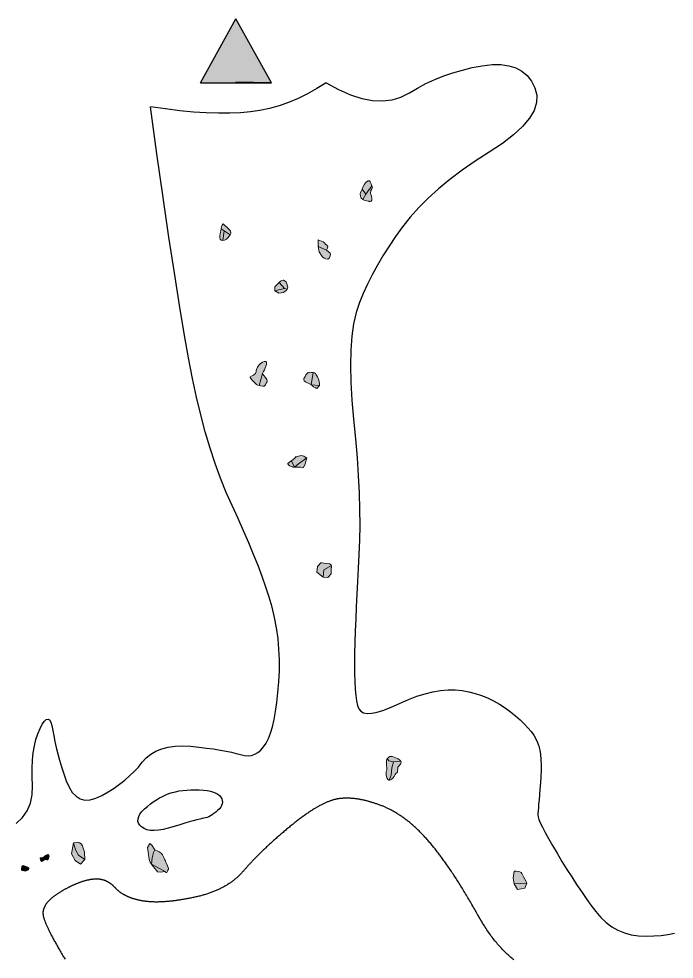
# Model space of a CAD drawing. Header units: metres. Extents: x -231 to 724, y -201 to 398.
# Drawn here: x -135.3 to -70.5, y 246.8 to 339.7 of the extents above; entities that cross this region are included whole.
import ezdxf

# ---------------------------------------------------------------- set-up
doc = ezdxf.new("R2010")
doc.units = ezdxf.units.M
doc.header["$MEASUREMENT"] = 0
for name, color, linetype in [('Topo Dessin - Entrées', 224, 'Continuous'), ('Topo Dessin - Galeries', 10, 'Continuous'), ('Topo Dessin - Puits', 36, 'Continuous'), ('Topo Dessin - Spéléothèmes', 26, 'Continuous')]:
    doc.layers.add(name, color=color, linetype=linetype)

# ---------------------------------------------------------------- blocks, each defined once
blk = doc.blocks.new('block 521')
at = {"layer": 'Topo Dessin - Spéléothèmes'}
h = blk.add_hatch(color=255, dxfattribs=at)
h.dxf.hatch_style = 2
edge = h.paths.add_edge_path()
edge.add_spline(control_points=[(0, 0.32), (-0.75, 0.54), (-0.75, 0.86), (-1.07, 0.64), (-1.39, 0.43), (-1.39, 0.43), (-1.6, 0.11), (-1.82, -0.21), (-1.82, -0.11), (-1.82, -0.53), (-1.82, -0.96), (-1.71, -0.75), (-1.28, -0.86), (-0.86, -0.96), (-0.64, -0.64), (-0.32, -0.64), (0, -0.64), (0, -0.43), (0.32, -0.53), (0.64, -0.64), (1.07, -0.64), (1.07, -0.64), (1.07, -0.64), (1.28, 0), (1.28, 0), (1.28, 0), (1.18, 0.54), (1.18, 0.54), (1.18, 0.54), (1.07, 0.64), (0.75, 0.54), (0.43, 0.43), (0, 0.32), (0, 0.32)], knot_values=[0, 0, 0, 0, 1, 1, 1, 2, 2, 2, 3, 3, 3, 4, 4, 4, 5, 5, 5, 6, 6, 6, 7, 7, 7, 8, 8, 8, 9, 9, 9, 10, 10, 10, 11, 11, 11, 11], degree=3, periodic=0)
at = {"layer": 'Topo Dessin - Spéléothèmes', "lineweight": 5}
for points in [[(-1.07, 0.64), (-0.86, -0.21), (0, 0), (0.75, 0), (1.28, 0)], [(-0.86, -0.21), (-1.28, -0.86)]]:
    blk.add_lwpolyline(points, dxfattribs=at)
at = {"layer": 'Topo Dessin - Spéléothèmes', "lineweight": 9}
blk.add_open_spline([(0, 0.32), (-0.75, 0.54), (-0.75, 0.86), (-1.07, 0.64), (-1.39, 0.43), (-1.39, 0.43), (-1.6, 0.11), (-1.82, -0.21), (-1.82, -0.11), (-1.82, -0.53), (-1.82, -0.96), (-1.71, -0.75), (-1.28, -0.86), (-0.86, -0.96), (-0.64, -0.64), (-0.32, -0.64), (0, -0.64), (0, -0.43), (0.32, -0.53), (0.64, -0.64), (1.07, -0.64), (1.07, -0.64), (1.07, -0.64), (1.28, 0), (1.28, 0), (1.28, 0), (1.18, 0.54), (1.18, 0.54), (1.18, 0.54), (1.07, 0.64), (0.75, 0.54), (0.43, 0.43), (0, 0.32), (0, 0.32)], degree=3, knots=[0, 0, 0, 0, 1, 1, 1, 2, 2, 2, 3, 3, 3, 4, 4, 4, 5, 5, 5, 6, 6, 6, 7, 7, 7, 8, 8, 8, 9, 9, 9, 10, 10, 10, 11, 11, 11, 11], dxfattribs=at)
blk = doc.blocks.new('Pierre 011')
at = {"layer": 'Topo Dessin - Spéléothèmes'}
h = blk.add_hatch(color=255, dxfattribs=at)
h.dxf.hatch_style = 2
edge = h.paths.add_edge_path()
edge.add_spline(control_points=[(-0.63, 0.8), (-0.63, 0.8), (-0.74, 0.69), (-0.63, 0.16), (-0.53, -0.38), (-0.42, -0.8), (-0.42, -0.8), (-0.42, -0.8), (0.01, -0.91), (0.01, -0.91), (0.01, -0.91), (0.65, -0.59), (0.65, -0.59), (0.65, -0.59), (0.76, -0.27), (0.76, -0.27), (0.76, -0.27), (0.44, 0.48), (0.44, 0.48), (0.44, 0.48), (-0.21, 0.91), (-0.21, 0.91), (-0.21, 0.91), (-0.63, 0.8), (-0.63, 0.8)], knot_values=[0, 0, 0, 0, 1, 1, 1, 2, 2, 2, 3, 3, 3, 4, 4, 4, 5, 5, 5, 6, 6, 6, 7, 7, 7, 8, 8, 8, 8], degree=3, periodic=0)
at = {"layer": 'Topo Dessin - Spéléothèmes', "lineweight": 9}
blk.add_open_spline([(-0.63, 0.8), (-0.63, 0.8), (-0.74, 0.69), (-0.63, 0.16), (-0.53, -0.38), (-0.42, -0.8), (-0.42, -0.8), (-0.42, -0.8), (0.01, -0.91), (0.01, -0.91), (0.01, -0.91), (0.65, -0.59), (0.65, -0.59), (0.65, -0.59), (0.76, -0.27), (0.76, -0.27), (0.76, -0.27), (0.44, 0.48), (0.44, 0.48), (0.44, 0.48), (-0.21, 0.91), (-0.21, 0.91), (-0.21, 0.91), (-0.63, 0.8), (-0.63, 0.8)], degree=3, knots=[0, 0, 0, 0, 1, 1, 1, 2, 2, 2, 3, 3, 3, 4, 4, 4, 5, 5, 5, 6, 6, 6, 7, 7, 7, 8, 8, 8, 8], dxfattribs=at)
blk = doc.blocks.new('*U151')
at = {"layer": 'Topo Dessin - Spéléothèmes'}
h = blk.add_hatch(color=255, dxfattribs=at)
h.dxf.hatch_style = 2
edge = h.paths.add_edge_path()
edge.add_spline(control_points=[(0.31, 1.06), (-0.01, 0.95), (-0.33, 0.74), (-0.65, 0.31), (-0.97, -0.12), (-1.08, -0.12), (-0.97, -0.44), (-0.86, -0.76), (-0.86, -1.08), (-0.54, -1.19), (-0.22, -1.3), (0.2, -1.3), (0.2, -1.3), (0.2, -1.3), (0.63, -1.4), (0.63, -0.87), (0.63, -0.33), (0.63, -0.23), (0.74, 0.1), (0.85, 0.42), (0.85, 0.84), (0.85, 0.84), (0.85, 0.84), (0.31, 1.06), (0.31, 1.06)], knot_values=[0, 0, 0, 0, 1, 1, 1, 2, 2, 2, 3, 3, 3, 4, 4, 4, 5, 5, 5, 6, 6, 6, 7, 7, 7, 8, 8, 8, 8], degree=3, periodic=0)
at = {"layer": 'Topo Dessin - Spéléothèmes', "lineweight": 5}
blk.add_lwpolyline([(-0.97, -0.44), (0.69, -0.05), (0.31, 1.06)], dxfattribs=at)
at = {"layer": 'Topo Dessin - Spéléothèmes', "lineweight": 9}
blk.add_open_spline([(0.31, 1.06), (-0.01, 0.95), (-0.33, 0.74), (-0.65, 0.31), (-0.97, -0.12), (-1.08, -0.12), (-0.97, -0.44), (-0.86, -0.76), (-0.86, -1.08), (-0.54, -1.19), (-0.22, -1.3), (0.2, -1.3), (0.2, -1.3), (0.2, -1.3), (0.63, -1.4), (0.63, -0.87), (0.63, -0.33), (0.63, -0.23), (0.74, 0.1), (0.85, 0.42), (0.85, 0.84), (0.85, 0.84), (0.85, 0.84), (0.31, 1.06), (0.31, 1.06)], degree=3, knots=[0, 0, 0, 0, 1, 1, 1, 2, 2, 2, 3, 3, 3, 4, 4, 4, 5, 5, 5, 6, 6, 6, 7, 7, 7, 8, 8, 8, 8], dxfattribs=at)
blk = doc.blocks.new('*U152')
at = {"layer": 'Topo Dessin - Spéléothèmes'}
h = blk.add_hatch(color=255, dxfattribs=at)
h.dxf.hatch_style = 2
edge = h.paths.add_edge_path()
edge.add_spline(control_points=[(-0.64, 0.86), (-0.64, 0.86), (-1.18, 0.86), (-1.07, 0.43), (-0.96, 0), (-0.75, -0.75), (-0.75, -0.75), (-0.75, -0.75), (-0.11, -0.96), (-0.11, -0.96), (-0.11, -0.96), (0.64, -0.75), (0.64, -0.75), (0.64, -0.75), (0.96, 0.32), (0.96, 0.32), (0.96, 0.32), (0.75, 0.96), (0.75, 0.96), (0.75, 0.96), (0.11, 1.18), (0.11, 1.18), (0.11, 1.18), (-0.64, 0.86), (-0.64, 0.86)], knot_values=[0, 0, 0, 0, 1, 1, 1, 2, 2, 2, 3, 3, 3, 4, 4, 4, 5, 5, 5, 6, 6, 6, 7, 7, 7, 8, 8, 8, 8], degree=3, periodic=0)
at = {"layer": 'Topo Dessin - Spéléothèmes', "lineweight": 5}
blk.add_lwpolyline([(-0.96, 0.75), (0, 0), (0.96, 0.32)], dxfattribs=at)
at = {"layer": 'Topo Dessin - Spéléothèmes', "lineweight": 9}
blk.add_open_spline([(-0.64, 0.86), (-0.64, 0.86), (-1.18, 0.86), (-1.07, 0.43), (-0.96, 0), (-0.75, -0.75), (-0.75, -0.75), (-0.75, -0.75), (-0.11, -0.96), (-0.11, -0.96), (-0.11, -0.96), (0.64, -0.75), (0.64, -0.75), (0.64, -0.75), (0.96, 0.32), (0.96, 0.32), (0.96, 0.32), (0.75, 0.96), (0.75, 0.96), (0.75, 0.96), (0.11, 1.18), (0.11, 1.18), (0.11, 1.18), (-0.64, 0.86), (-0.64, 0.86)], degree=3, knots=[0, 0, 0, 0, 1, 1, 1, 2, 2, 2, 3, 3, 3, 4, 4, 4, 5, 5, 5, 6, 6, 6, 7, 7, 7, 8, 8, 8, 8], dxfattribs=at)
blk = doc.blocks.new('*U153')
at = {"layer": 'Topo Dessin - Spéléothèmes'}
h = blk.add_hatch(color=255, dxfattribs=at)
h.dxf.hatch_style = 2
edge = h.paths.add_edge_path()
edge.add_spline(control_points=[(-0.43, 0.75), (-0.86, 0.86), (-1.39, 1.28), (-1.5, 0.32), (-1.6, -0.64), (-1.39, -0.96), (-0.96, -1.07), (-0.53, -1.18), (-0.64, -0.96), (-0.21, -0.86), (0.21, -0.75), (0.21, -0.53), (0.54, -0.53), (0.86, -0.53), (1.07, -0.43), (1.39, -0.21), (1.71, 0), (1.71, 0.32), (1.71, 0.32), (1.71, 0.32), (1.39, 0.75), (0.96, 0.75), (0.54, 0.75), (0.21, 0.96), (0.21, 0.96), (0.21, 0.96), (-0.43, 0.75), (-0.43, 0.75)], knot_values=[0, 0, 0, 0, 1, 1, 1, 2, 2, 2, 3, 3, 3, 4, 4, 4, 5, 5, 5, 6, 6, 6, 7, 7, 7, 8, 8, 8, 9, 9, 9, 9], degree=3, periodic=0)
at = {"layer": 'Topo Dessin - Spéléothèmes', "lineweight": 5}
for points in [[(-1.34, 0.82), (-0.86, -0.11), (0, 0), (0.96, 0.32), (1.71, 0.32)], [(-0.86, -0.11), (-0.75, -0.75), (-0.96, -1.07)]]:
    blk.add_lwpolyline(points, dxfattribs=at)
at = {"layer": 'Topo Dessin - Spéléothèmes', "lineweight": 9}
blk.add_open_spline([(-0.43, 0.75), (-0.86, 0.86), (-1.39, 1.28), (-1.5, 0.32), (-1.6, -0.64), (-1.39, -0.96), (-0.96, -1.07), (-0.53, -1.18), (-0.64, -0.96), (-0.21, -0.86), (0.21, -0.75), (0.21, -0.53), (0.54, -0.53), (0.86, -0.53), (1.07, -0.43), (1.39, -0.21), (1.71, 0), (1.71, 0.32), (1.71, 0.32), (1.71, 0.32), (1.39, 0.75), (0.96, 0.75), (0.54, 0.75), (0.21, 0.96), (0.21, 0.96), (0.21, 0.96), (-0.43, 0.75), (-0.43, 0.75)], degree=3, knots=[0, 0, 0, 0, 1, 1, 1, 2, 2, 2, 3, 3, 3, 4, 4, 4, 5, 5, 5, 6, 6, 6, 7, 7, 7, 8, 8, 8, 9, 9, 9, 9], dxfattribs=at)
blk = doc.blocks.new('*U156')
at = {"layer": 'Topo Dessin - Spéléothèmes'}
h = blk.add_hatch(color=255, dxfattribs=at)
h.dxf.hatch_style = 2
edge = h.paths.add_edge_path()
edge.add_spline(control_points=[(-0.95, 0.96), (-0.95, 0.96), (-1.17, 0.11), (-0.74, -0.21), (-0.31, -0.54), (-0.81, -0.46), (-0.31, -0.54), (0.44, -0.96), (0.76, -1.18), (0.76, -1.18), (0.76, -1.18), (1.08, -0.96), (0.97, -0.54), (0.87, -0.11), (1.08, -0.54), (0.87, -0.11), (0.65, 0.32), (0.44, 1.07), (0.44, 1.07), (0.44, 1.07), (-0.1, 1.07), (-0.1, 1.07), (-0.1, 1.07), (-0.95, 0.96), (-0.95, 0.96)], knot_values=[0, 0, 0, 0, 1, 1, 1, 2, 2, 2, 3, 3, 3, 4, 4, 4, 5, 5, 5, 6, 6, 6, 7, 7, 7, 8, 8, 8, 8], degree=3, periodic=0)
at = {"layer": 'Topo Dessin - Spéléothèmes', "lineweight": 5}
for points in [[(-0.95, 0.96), (0.23, 0.21), (0.87, -0.11)], [(0.87, -0.11), (0.23, -0.86)]]:
    blk.add_lwpolyline(points, dxfattribs=at)
at = {"layer": 'Topo Dessin - Spéléothèmes', "lineweight": 9}
blk.add_open_spline([(-0.95, 0.96), (-0.95, 0.96), (-1.17, 0.11), (-0.74, -0.21), (-0.31, -0.54), (-0.81, -0.46), (-0.31, -0.54), (0.44, -0.96), (0.76, -1.18), (0.76, -1.18), (0.76, -1.18), (1.08, -0.96), (0.97, -0.54), (0.87, -0.11), (1.08, -0.54), (0.87, -0.11), (0.65, 0.32), (0.44, 1.07), (0.44, 1.07), (0.44, 1.07), (-0.1, 1.07), (-0.1, 1.07), (-0.1, 1.07), (-0.95, 0.96), (-0.95, 0.96)], degree=3, knots=[0, 0, 0, 0, 1, 1, 1, 2, 2, 2, 3, 3, 3, 4, 4, 4, 5, 5, 5, 6, 6, 6, 7, 7, 7, 8, 8, 8, 8], dxfattribs=at)
blk = doc.blocks.new('*U157')
at = {"layer": 'Topo Dessin - Spéléothèmes'}
h = blk.add_hatch(color=255, dxfattribs=at)
h.dxf.hatch_style = 2
edge = h.paths.add_edge_path()
edge.add_spline(control_points=[(-0.35, 1.04), (-0.35, 1.04), (-0.99, 0.4), (-1.1, 0.08), (-1.2, -0.24), (-1.2, -0.89), (-1.2, -0.89), (-1.2, -0.89), (-1.63, -1.53), (-1.63, -1.53), (-1.63, -1.53), (-1.74, -1.85), (-1.74, -1.85), (-1.74, -1.85), (-1.1, -1.95), (-1.1, -1.95), (-1.1, -1.95), (-0.24, -1.42), (-0.24, -1.42), (-0.24, -1.42), (0.29, -1.1), (0.29, -1.1), (0.29, -1.1), (0.62, -0.99), (0.83, -0.56), (1.04, -0.14), (1.47, 0.61), (1.47, 0.61), (1.47, 0.61), (1.36, 1.04), (1.36, 1.04), (1.36, 1.04), (1.04, 1.57), (1.04, 1.57), (1.04, 1.57), (1.28, 1.98), (0.85, 1.87), (0.42, 1.77), (0.72, 2.11), (0.19, 1.57), (-0.35, 1.04), (-0.35, 1.04), (-0.35, 1.04)], knot_values=[0, 0, 0, 0, 1, 1, 1, 2, 2, 2, 3, 3, 3, 4, 4, 4, 5, 5, 5, 6, 6, 6, 7, 7, 7, 8, 8, 8, 9, 9, 9, 10, 10, 10, 11, 11, 11, 12, 12, 12, 13, 13, 13, 14, 14, 14, 14], degree=3, periodic=0)
at = {"layer": 'Topo Dessin - Spéléothèmes', "lineweight": 5}
blk.add_lwpolyline([(1.04, 1.57), (0.94, 0.72), (0.83, -0.56), (-0.03, -0.78), (-0.78, -0.89), (-1.2, -0.89)], dxfattribs=at)
at = {"layer": 'Topo Dessin - Spéléothèmes', "lineweight": 9}
blk.add_open_spline([(-0.35, 1.04), (-0.35, 1.04), (-0.99, 0.4), (-1.1, 0.08), (-1.2, -0.24), (-1.2, -0.89), (-1.2, -0.89), (-1.2, -0.89), (-1.63, -1.53), (-1.63, -1.53), (-1.63, -1.53), (-1.74, -1.85), (-1.74, -1.85), (-1.74, -1.85), (-1.1, -1.95), (-1.1, -1.95), (-1.1, -1.95), (-0.24, -1.42), (-0.24, -1.42), (-0.24, -1.42), (0.29, -1.1), (0.29, -1.1), (0.29, -1.1), (0.62, -0.99), (0.83, -0.56), (1.04, -0.14), (1.47, 0.61), (1.47, 0.61), (1.47, 0.61), (1.36, 1.04), (1.36, 1.04), (1.36, 1.04), (1.04, 1.57), (1.04, 1.57), (1.04, 1.57), (1.28, 1.98), (0.85, 1.87), (0.42, 1.77), (0.72, 2.11), (0.19, 1.57), (-0.35, 1.04), (-0.35, 1.04), (-0.35, 1.04)], degree=3, knots=[0, 0, 0, 0, 1, 1, 1, 2, 2, 2, 3, 3, 3, 4, 4, 4, 5, 5, 5, 6, 6, 6, 7, 7, 7, 8, 8, 8, 9, 9, 9, 10, 10, 10, 11, 11, 11, 12, 12, 12, 13, 13, 13, 14, 14, 14, 14], dxfattribs=at)
blk = doc.blocks.new('*U159')
at = {"layer": 'Topo Dessin - Spéléothèmes'}
h = blk.add_hatch(color=255, dxfattribs=at)
h.dxf.hatch_style = 2
edge = h.paths.add_edge_path()
edge.add_spline(control_points=[(-0.3, 0.8), (-0.3, 0.8), (-0.73, 0.48), (-1.05, 0.16), (-1.37, -0.17), (-1.26, -0.59), (-1.26, -0.59), (-1.26, -0.59), (-0.94, -1.13), (-0.94, -1.13), (-0.94, -1.13), (0.56, -0.81), (0.56, -0.81), (0.56, -0.81), (1.2, 0.05), (1.2, 0.05), (1.2, 0.05), (1.41, 0.91), (1.41, 0.91), (1.41, 0.91), (0.56, 1.23), (0.56, 1.23), (0.56, 1.23), (-0.3, 0.8), (-0.3, 0.8)], knot_values=[0, 0, 0, 0, 1, 1, 1, 2, 2, 2, 3, 3, 3, 4, 4, 4, 5, 5, 5, 6, 6, 6, 7, 7, 7, 8, 8, 8, 8], degree=3, periodic=0)
at = {"layer": 'Topo Dessin - Spéléothèmes', "lineweight": 5}
blk.add_lwpolyline([(0.56, 1.23), (0.34, 0.16), (-0.19, -0.49), (-0.94, -1.13)], dxfattribs=at)
at = {"layer": 'Topo Dessin - Spéléothèmes', "lineweight": 9}
blk.add_open_spline([(-0.3, 0.8), (-0.3, 0.8), (-0.73, 0.48), (-1.05, 0.16), (-1.37, -0.17), (-1.26, -0.59), (-1.26, -0.59), (-1.26, -0.59), (-0.94, -1.13), (-0.94, -1.13), (-0.94, -1.13), (0.56, -0.81), (0.56, -0.81), (0.56, -0.81), (1.2, 0.05), (1.2, 0.05), (1.2, 0.05), (1.41, 0.91), (1.41, 0.91), (1.41, 0.91), (0.56, 1.23), (0.56, 1.23), (0.56, 1.23), (-0.3, 0.8), (-0.3, 0.8)], degree=3, knots=[0, 0, 0, 0, 1, 1, 1, 2, 2, 2, 3, 3, 3, 4, 4, 4, 5, 5, 5, 6, 6, 6, 7, 7, 7, 8, 8, 8, 8], dxfattribs=at)
blk = doc.blocks.new('*U160')
at = {"layer": 'Topo Dessin - Spéléothèmes'}
h = blk.add_hatch(color=255, dxfattribs=at)
h.dxf.hatch_style = 2
edge = h.paths.add_edge_path()
edge.add_spline(control_points=[(-0.12, 1.18), (-0.12, 1.18), (-0.44, 0.86), (-0.76, 0.43), (-1.08, 0), (-1.19, 0), (-1.19, -0.32), (-1.19, -0.64), (-0.98, -1.07), (-0.98, -1.07), (-0.98, -1.07), (-0.02, -0.85), (-0.02, -0.85), (-0.02, -0.85), (0.63, -0.42), (0.63, -0.42), (0.63, -0.42), (1.16, 0.33), (1.16, 0.33), (1.16, 0.33), (0.63, 1.18), (0.63, 1.18), (0.63, 1.18), (-0.12, 1.18), (-0.12, 1.18)], knot_values=[0, 0, 0, 0, 1, 1, 1, 2, 2, 2, 3, 3, 3, 4, 4, 4, 5, 5, 5, 6, 6, 6, 7, 7, 7, 8, 8, 8, 8], degree=3, periodic=0)
at = {"layer": 'Topo Dessin - Spéléothèmes', "lineweight": 5}
blk.add_lwpolyline([(-0.12, 1.18), (0.63, -0.42)], dxfattribs=at)
at = {"layer": 'Topo Dessin - Spéléothèmes', "lineweight": 9}
blk.add_open_spline([(-0.12, 1.18), (-0.12, 1.18), (-0.44, 0.86), (-0.76, 0.43), (-1.08, 0), (-1.19, 0), (-1.19, -0.32), (-1.19, -0.64), (-0.98, -1.07), (-0.98, -1.07), (-0.98, -1.07), (-0.02, -0.85), (-0.02, -0.85), (-0.02, -0.85), (0.63, -0.42), (0.63, -0.42), (0.63, -0.42), (1.16, 0.33), (1.16, 0.33), (1.16, 0.33), (0.63, 1.18), (0.63, 1.18), (0.63, 1.18), (-0.12, 1.18), (-0.12, 1.18)], degree=3, knots=[0, 0, 0, 0, 1, 1, 1, 2, 2, 2, 3, 3, 3, 4, 4, 4, 5, 5, 5, 6, 6, 6, 7, 7, 7, 8, 8, 8, 8], dxfattribs=at)
blk = doc.blocks.new('*U163')
at = {"layer": 'Topo Dessin - Spéléothèmes'}
h = blk.add_hatch(color=255, dxfattribs=at)
h.dxf.hatch_style = 2
edge = h.paths.add_edge_path()
edge.add_spline(control_points=[(-0.76, 0.29), (-1.51, 0.4), (-2.48, 0.4), (-2.48, 0.08), (-2.48, -0.24), (-1.94, -0.46), (-1.94, -0.46), (-1.94, -0.46), (-1.94, -0.56), (-1.3, -0.67), (-0.66, -0.78), (-0.76, -0.46), (-0.23, -0.67), (0.3, -0.88), (0.3, -1.52), (0.63, -0.67), (0.95, 0.19), (1.05, 0.19), (0.95, 0.51), (0.84, 0.83), (0.95, 1.26), (0.52, 1.26), (0.09, 1.26), (-0.02, 1.47), (-0.23, 1.15), (-0.44, 0.83), (-0.76, 0.29), (-0.76, 0.29)], knot_values=[0, 0, 0, 0, 1, 1, 1, 2, 2, 2, 3, 3, 3, 4, 4, 4, 5, 5, 5, 6, 6, 6, 7, 7, 7, 8, 8, 8, 9, 9, 9, 9], degree=3, periodic=0)
at = {"layer": 'Topo Dessin - Spéléothèmes', "lineweight": 5}
blk.add_lwpolyline([(-0.76, 0.29), (0.95, 0.51)], dxfattribs=at)
at = {"layer": 'Topo Dessin - Spéléothèmes', "lineweight": 9}
blk.add_open_spline([(-0.76, 0.29), (-1.51, 0.4), (-2.48, 0.4), (-2.48, 0.08), (-2.48, -0.24), (-1.94, -0.46), (-1.94, -0.46), (-1.94, -0.46), (-1.94, -0.56), (-1.3, -0.67), (-0.66, -0.78), (-0.76, -0.46), (-0.23, -0.67), (0.3, -0.88), (0.3, -1.52), (0.63, -0.67), (0.95, 0.19), (1.05, 0.19), (0.95, 0.51), (0.84, 0.83), (0.95, 1.26), (0.52, 1.26), (0.09, 1.26), (-0.02, 1.47), (-0.23, 1.15), (-0.44, 0.83), (-0.76, 0.29), (-0.76, 0.29)], degree=3, knots=[0, 0, 0, 0, 1, 1, 1, 2, 2, 2, 3, 3, 3, 4, 4, 4, 5, 5, 5, 6, 6, 6, 7, 7, 7, 8, 8, 8, 9, 9, 9, 9], dxfattribs=at)
blk = doc.blocks.new('*U165')
at = {"layer": 'Topo Dessin - Spéléothèmes'}
h = blk.add_hatch(color=255, dxfattribs=at)
h.dxf.hatch_style = 2
edge = h.paths.add_edge_path()
edge.add_spline(control_points=[(-0.32, 0.53), (-0.96, 0.32), (-1.18, 0.64), (-1.39, 0.32), (-1.6, 0), (-2.14, -0.21), (-1.82, -0.43), (-1.5, -0.64), (-1.39, -0.75), (-0.86, -0.75), (-0.32, -0.75), (0.21, -0.75), (0.21, -0.75), (0.21, -0.75), (0.86, -0.53), (0.86, -0.11), (0.86, 0.32), (0.75, 0.75), (0.75, 0.75), (0.75, 0.75), (0.75, 1.07), (0.43, 1.07), (0.11, 1.07), (-0.32, 0.53), (-0.32, 0.53)], knot_values=[0, 0, 0, 0, 1, 1, 1, 2, 2, 2, 3, 3, 3, 4, 4, 4, 5, 5, 5, 6, 6, 6, 7, 7, 7, 8, 8, 8, 8], degree=3, periodic=0)
at = {"layer": 'Topo Dessin - Spéléothèmes', "lineweight": 5}
for points in [[(-1.39, 0.32), (0, 0), (0.86, -0.11)], [(0, 0), (-0.43, -0.75)]]:
    blk.add_lwpolyline(points, dxfattribs=at)
at = {"layer": 'Topo Dessin - Spéléothèmes', "lineweight": 9}
blk.add_open_spline([(-0.32, 0.53), (-0.96, 0.32), (-1.18, 0.64), (-1.39, 0.32), (-1.6, 0), (-2.14, -0.21), (-1.82, -0.43), (-1.5, -0.64), (-1.39, -0.75), (-0.86, -0.75), (-0.32, -0.75), (0.21, -0.75), (0.21, -0.75), (0.21, -0.75), (0.86, -0.53), (0.86, -0.11), (0.86, 0.32), (0.75, 0.75), (0.75, 0.75), (0.75, 0.75), (0.75, 1.07), (0.43, 1.07), (0.11, 1.07), (-0.32, 0.53), (-0.32, 0.53)], degree=3, knots=[0, 0, 0, 0, 1, 1, 1, 2, 2, 2, 3, 3, 3, 4, 4, 4, 5, 5, 5, 6, 6, 6, 7, 7, 7, 8, 8, 8, 8], dxfattribs=at)
blk = doc.blocks.new('*U166')
at = {"layer": 'Topo Dessin - Spéléothèmes'}
h = blk.add_hatch(color=255, dxfattribs=at)
h.dxf.hatch_style = 2
edge = h.paths.add_edge_path()
edge.add_spline(control_points=[(-0.37, 0.24), (-0.37, 0.24), (-0.91, 0.35), (-1.01, 0.03), (-1.12, -0.29), (-1.23, -0.61), (-1.23, -0.61), (-1.23, -0.61), (-1.23, -1.36), (-1.23, -1.36), (-1.23, -1.36), (-0.37, -1.04), (-0.37, -1.04), (-0.37, -1.04), (0.27, -0.61), (0.27, -0.61), (0.27, -0.61), (0.7, 0.03), (0.7, 0.03), (0.7, 0.03), (0.91, 0.57), (0.7, 0.89), (0.48, 1.21), (-0.16, 0.89), (-0.16, 0.89), (-0.16, 0.89), (-0.37, 0.24), (-0.37, 0.24)], knot_values=[0, 0, 0, 0, 1, 1, 1, 2, 2, 2, 3, 3, 3, 4, 4, 4, 5, 5, 5, 6, 6, 6, 7, 7, 7, 8, 8, 8, 9, 9, 9, 9], degree=3, periodic=0)
at = {"layer": 'Topo Dessin - Spéléothèmes', "lineweight": 5}
blk.add_lwpolyline([(-0.37, 0.24), (-0.37, -1.04)], dxfattribs=at)
at = {"layer": 'Topo Dessin - Spéléothèmes', "lineweight": 9}
blk.add_open_spline([(-0.37, 0.24), (-0.37, 0.24), (-0.91, 0.35), (-1.01, 0.03), (-1.12, -0.29), (-1.23, -0.61), (-1.23, -0.61), (-1.23, -0.61), (-1.23, -1.36), (-1.23, -1.36), (-1.23, -1.36), (-0.37, -1.04), (-0.37, -1.04), (-0.37, -1.04), (0.27, -0.61), (0.27, -0.61), (0.27, -0.61), (0.7, 0.03), (0.7, 0.03), (0.7, 0.03), (0.91, 0.57), (0.7, 0.89), (0.48, 1.21), (-0.16, 0.89), (-0.16, 0.89), (-0.16, 0.89), (-0.37, 0.24), (-0.37, 0.24)], degree=3, knots=[0, 0, 0, 0, 1, 1, 1, 2, 2, 2, 3, 3, 3, 4, 4, 4, 5, 5, 5, 6, 6, 6, 7, 7, 7, 8, 8, 8, 9, 9, 9, 9], dxfattribs=at)
blk = doc.blocks.new('*U167')
at = {"layer": 'Topo Dessin - Spéléothèmes'}
h = blk.add_hatch(color=255, dxfattribs=at)
h.dxf.hatch_style = 2
edge = h.paths.add_edge_path()
edge.add_spline(control_points=[(-0.93, -0.16), (-0.93, -0.16), (-0.39, 0.48), (-0.07, 0.37), (0.25, 0.27), (0.57, 0.05), (0.57, 0.05), (0.57, 0.05), (0.89, -0.48), (0.89, -0.48), (0.89, -0.48), (0.78, -1.12), (0.78, -1.12), (0.78, -1.12), (0.25, -1.34), (0.25, -1.34), (0.25, -1.34), (-0.18, -1.12), (-0.5, -1.02), (-0.82, -0.91), (-1.03, -0.59), (-1.03, -0.59), (-1.03, -0.59), (-0.93, -0.16), (-0.93, -0.16)], knot_values=[0, 0, 0, 0, 1, 1, 1, 2, 2, 2, 3, 3, 3, 4, 4, 4, 5, 5, 5, 6, 6, 6, 7, 7, 7, 8, 8, 8, 8], degree=3, periodic=0)
at = {"layer": 'Topo Dessin - Spéléothèmes', "lineweight": 5}
for points in [[(0, 0), (-0.5, -1.02)], [(-0.09, 0.38), (0, 0), (0.78, -1.12)]]:
    blk.add_lwpolyline(points, dxfattribs=at)
at = {"layer": 'Topo Dessin - Spéléothèmes', "lineweight": 9}
blk.add_open_spline([(-0.93, -0.16), (-0.93, -0.16), (-0.39, 0.48), (-0.07, 0.37), (0.25, 0.27), (0.57, 0.05), (0.57, 0.05), (0.57, 0.05), (0.89, -0.48), (0.89, -0.48), (0.89, -0.48), (0.78, -1.12), (0.78, -1.12), (0.78, -1.12), (0.25, -1.34), (0.25, -1.34), (0.25, -1.34), (-0.18, -1.12), (-0.5, -1.02), (-0.82, -0.91), (-1.03, -0.59), (-1.03, -0.59), (-1.03, -0.59), (-0.93, -0.16), (-0.93, -0.16)], degree=3, knots=[0, 0, 0, 0, 1, 1, 1, 2, 2, 2, 3, 3, 3, 4, 4, 4, 5, 5, 5, 6, 6, 6, 7, 7, 7, 8, 8, 8, 8], dxfattribs=at)
blk = doc.blocks.new('block 519')
at = {"layer": 'Topo Dessin - Spéléothèmes'}
h = blk.add_hatch(color=255, dxfattribs=at)
h.dxf.hatch_style = 2
edge = h.paths.add_edge_path()
edge.add_spline(control_points=[(-0.86, -0.53), (-0.43, 0.53), (-0.43, 1.07), (0.21, 0.96), (0.86, 0.86), (1.18, 0.64), (1.28, 0.32), (1.39, 0), (1.28, -0.21), (0.86, -0.32), (0.43, -0.43), (0.32, -0.43), (-0.11, -0.53), (-0.53, -0.64), (-0.86, -0.53), (-0.86, -0.53)], knot_values=[0, 0, 0, 0, 1, 1, 1, 2, 2, 2, 3, 3, 3, 4, 4, 4, 5, 5, 5, 5], degree=3, periodic=0)
at = {"layer": 'Topo Dessin - Spéléothèmes', "lineweight": 5}
for points in [[(0, 0), (-0.11, -0.53)], [(0.21, 0.96), (0, 0), (1.28, 0.32)]]:
    blk.add_lwpolyline(points, dxfattribs=at)
at = {"layer": 'Topo Dessin - Spéléothèmes', "lineweight": 9}
blk.add_open_spline([(-0.86, -0.53), (-0.43, 0.53), (-0.43, 1.07), (0.21, 0.96), (0.86, 0.86), (1.18, 0.64), (1.28, 0.32), (1.39, 0), (1.28, -0.21), (0.86, -0.32), (0.43, -0.43), (0.32, -0.43), (-0.11, -0.53), (-0.53, -0.64), (-0.86, -0.53), (-0.86, -0.53)], degree=3, knots=[0, 0, 0, 0, 1, 1, 1, 2, 2, 2, 3, 3, 3, 4, 4, 4, 5, 5, 5, 5], dxfattribs=at)

msp = doc.modelspace()

# ---------------------------------------------------------------- hatches: boundary and pattern name
at = {"layer": 'Topo Dessin - Entrées'}
h = msp.add_hatch(color=256, dxfattribs=at)
h.dxf.hatch_style = 1
h.paths.add_polyline_path([(-117.362, 333.393), (-110.362, 333.393), (-113.886, 339.727)])

# ---------------------------------------------------------------- linework, layer by layer
for p, q in [((-117.362, 333.393), (-113.886, 339.727)), ((-110.362, 333.393), (-113.886, 339.727)), ((-117.362, 333.393), (-110.362, 333.393)), ((-110.362, 333.393), (-113.861, 333.473))]:
    msp.add_line(p, q, dxfattribs=at)
at = {"layer": 'Topo Dessin - Galeries'}
for points in [[(-104.939, 333.413), (-103.71, 332.737), (-102.539, 332.219), (-101.425, 331.858), (-100.369, 331.654), (-99.371, 331.607), (-98.43, 331.716), (-97.547, 331.983), (-96.721, 332.408), (-95.912, 332.889), (-95.076, 333.329), (-94.214, 333.727), (-93.326, 334.083), (-92.411, 334.397), (-91.47, 334.669), (-90.504, 334.9), (-89.51, 335.088), (-88.549, 335.201), (-87.676, 335.203), (-86.893, 335.096), (-86.198, 334.879), (-85.593, 334.551), (-85.077, 334.114), (-84.65, 333.567), (-84.312, 332.91), (-84.126, 332.188), (-84.155, 331.444), (-84.398, 330.68), (-84.857, 329.895), (-85.53, 329.088), (-86.419, 328.261), (-87.522, 327.413), (-88.84, 326.544), (-90.221, 325.659), (-91.512, 324.764), (-92.715, 323.858), (-93.829, 322.942), (-94.853, 322.016), (-95.789, 321.078), (-96.635, 320.131), (-97.392, 319.173), (-98.083, 318.213), (-98.728, 317.26), (-99.329, 316.314), (-99.885, 315.374), (-100.396, 314.441), (-100.862, 313.516), (-101.283, 312.596), (-101.66, 311.684), (-101.979, 310.709), (-102.227, 309.601), (-102.405, 308.36), (-102.512, 306.986), (-102.548, 305.479), (-102.514, 303.84), (-102.41, 302.068), (-102.235, 300.162), (-102.042, 298.229), (-101.886, 296.37), (-101.766, 294.588), (-101.682, 292.881), (-101.634, 291.249), (-101.623, 289.693), (-101.647, 288.213), (-101.708, 286.808), (-101.784, 285.459), (-101.853, 284.147), (-101.916, 282.87), (-101.971, 281.63), (-102.021, 280.425), (-102.064, 279.257), (-102.1, 278.125), (-102.129, 277.029), (-102.146, 276.001), (-102.142, 275.071), (-102.119, 274.24), (-102.077, 273.507), (-102.014, 272.873), (-101.932, 272.337), (-101.83, 271.9), (-101.708, 271.561), (-101.53, 271.317), (-101.259, 271.161), (-100.895, 271.093), (-100.438, 271.115), (-99.887, 271.225), (-99.244, 271.424), (-98.508, 271.712), (-97.679, 272.088), (-96.816, 272.476), (-95.979, 272.798), (-95.169, 273.055), (-94.385, 273.246), (-93.627, 273.372), (-92.896, 273.432), (-92.19, 273.426), (-91.511, 273.355), (-90.854, 273.232), (-90.213, 273.069), (-89.589, 272.868), (-88.982, 272.628), (-88.393, 272.348), (-87.82, 272.03), (-87.264, 271.672), (-86.724, 271.276), (-86.218, 270.865), (-85.762, 270.463), (-85.355, 270.07), (-84.997, 269.686), (-84.689, 269.311), (-84.43, 268.945), (-84.22, 268.588), (-84.06, 268.241), (-83.937, 267.878), (-83.838, 267.476), (-83.764, 267.034), (-83.713, 266.553), (-83.687, 266.032), (-83.685, 265.472), (-83.708, 264.872), (-83.754, 264.233), (-83.81, 263.607), (-83.859, 263.047), (-83.902, 262.553), (-83.939, 262.125), (-83.97, 261.763), (-83.994, 261.467), (-84.013, 261.237), (-84.025, 261.072), (-84.003, 260.898), (-83.919, 260.639), (-83.774, 260.293), (-83.567, 259.863), (-83.298, 259.346), (-82.967, 258.744), (-82.575, 258.056), (-82.122, 257.283), (-81.638, 256.479), (-81.156, 255.7), (-80.675, 254.945), (-80.196, 254.214), (-79.718, 253.507), (-79.242, 252.825), (-78.768, 252.167), (-78.295, 251.533), (-77.804, 250.951), (-77.276, 250.448), (-76.71, 250.024), (-76.107, 249.679), (-75.466, 249.413), (-74.787, 249.226), (-74.071, 249.118), (-73.318, 249.089), (-72.563, 249.116), (-71.843, 249.175), (-71.157, 249.266), (-70.507, 249.39)], [(-135.572, 260.229), (-134.963, 260.822), (-134.499, 261.49), (-134.182, 262.233), (-134.01, 263.051), (-133.984, 263.943), (-134.014, 264.846), (-134.008, 265.693), (-133.967, 266.485), (-133.89, 267.222), (-133.777, 267.904), (-133.629, 268.53), (-133.446, 269.102), (-133.227, 269.618), (-133, 270.043), (-132.793, 270.339), (-132.606, 270.508), (-132.438, 270.548), (-132.29, 270.46), (-132.162, 270.245), (-132.053, 269.901), (-131.964, 269.429), (-131.875, 268.882), (-131.763, 268.314), (-131.63, 267.724), (-131.475, 267.112), (-131.299, 266.478), (-131.101, 265.823), (-130.881, 265.146), (-130.639, 264.448), (-130.363, 263.804), (-130.039, 263.293), (-129.669, 262.914), (-129.25, 262.666), (-128.785, 262.551), (-128.272, 262.568), (-127.712, 262.717), (-127.104, 262.997), (-126.49, 263.352), (-125.909, 263.723), (-125.362, 264.109), (-124.848, 264.511), (-124.368, 264.928), (-123.921, 265.362), (-123.508, 265.811), (-123.128, 266.276), (-122.735, 266.715), (-122.284, 267.084), (-121.773, 267.385), (-121.203, 267.616), (-120.574, 267.779), (-119.885, 267.872), (-119.138, 267.897), (-118.331, 267.853), (-117.522, 267.771), (-116.769, 267.683), (-116.07, 267.59), (-115.427, 267.49), (-114.84, 267.385), (-114.307, 267.273), (-113.83, 267.156), (-113.408, 267.033), (-113.023, 266.94), (-112.658, 266.915), (-112.313, 266.956), (-111.987, 267.064), (-111.682, 267.24), (-111.396, 267.482), (-111.129, 267.792), (-110.883, 268.168), (-110.656, 268.621), (-110.449, 269.161), (-110.262, 269.788), (-110.094, 270.501), (-109.946, 271.301), (-109.818, 272.188), (-109.709, 273.161), (-109.621, 274.221), (-109.566, 275.317), (-109.562, 276.399), (-109.606, 277.466), (-109.701, 278.518), (-109.844, 279.555), (-110.037, 280.578), (-110.28, 281.587), (-110.572, 282.58), (-110.906, 283.585), (-111.276, 284.626), (-111.681, 285.703), (-112.122, 286.816), (-112.598, 287.966), (-113.109, 289.152), (-113.655, 290.374), (-114.237, 291.633), (-114.823, 292.946), (-115.381, 294.333), (-115.912, 295.792), (-116.415, 297.324), (-116.89, 298.929), (-117.338, 300.607), (-117.758, 302.357), (-118.151, 304.181), (-118.547, 306.228), (-118.979, 308.65), (-119.447, 311.446), (-119.95, 314.617), (-120.488, 318.161), (-121.062, 322.081), (-121.671, 326.374), (-122.316, 331.042)], [(-86.38, 246.752), (-86.478, 246.83), (-86.577, 246.91), (-86.674, 246.992), (-86.772, 247.075), (-86.869, 247.16), (-86.965, 247.247), (-87.061, 247.336), (-87.156, 247.427), (-87.251, 247.519), (-87.346, 247.613), (-87.44, 247.709), (-87.533, 247.806), (-87.626, 247.906), (-87.719, 248.007), (-87.811, 248.11), (-87.903, 248.214), (-87.994, 248.32), (-88.085, 248.429), (-88.175, 248.538), (-88.265, 248.65), (-88.355, 248.763), (-88.444, 248.878), (-88.532, 248.995), (-88.62, 249.114), (-88.708, 249.234), (-88.795, 249.356), (-88.882, 249.48), (-88.968, 249.606), (-89.054, 249.733), (-89.139, 249.862), (-89.224, 249.993), (-89.308, 250.126), (-89.392, 250.26), (-89.475, 250.397), (-89.558, 250.534), (-89.641, 250.673), (-89.723, 250.813), (-89.805, 250.953), (-89.887, 251.093), (-89.968, 251.233), (-90.049, 251.374), (-90.13, 251.516), (-90.21, 251.657), (-90.29, 251.799), (-90.37, 251.939), (-90.45, 252.079), (-90.53, 252.217), (-90.61, 252.355), (-90.689, 252.491), (-90.768, 252.627), (-90.847, 252.761), (-90.926, 252.895), (-91.005, 253.027), (-91.084, 253.159), (-91.162, 253.29), (-91.241, 253.419), (-91.319, 253.548), (-91.397, 253.676), (-91.475, 253.802), (-91.553, 253.928), (-91.63, 254.053), (-91.708, 254.177), (-91.785, 254.3), (-91.862, 254.421), (-91.939, 254.542), (-92.016, 254.662), (-92.093, 254.781), (-92.169, 254.899), (-92.246, 255.016), (-92.322, 255.132), (-92.398, 255.247), (-92.474, 255.361), (-92.55, 255.474), (-92.625, 255.586), (-92.701, 255.697), (-92.776, 255.807), (-92.851, 255.916), (-92.926, 256.025), (-93.001, 256.132), (-93.076, 256.238), (-93.15, 256.343), (-93.225, 256.447), (-93.299, 256.551), (-93.373, 256.653), (-93.447, 256.754), (-93.521, 256.854), (-93.595, 256.954), (-93.668, 257.052), (-93.742, 257.15), (-93.815, 257.246), (-93.888, 257.341), (-93.961, 257.436), (-94.033, 257.529), (-94.106, 257.622), (-94.178, 257.713), (-94.251, 257.804), (-94.323, 257.893), (-94.395, 257.982), (-94.467, 258.07), (-94.538, 258.156), (-94.61, 258.242), (-94.682, 258.327), (-94.754, 258.411), (-94.825, 258.494), (-94.897, 258.576), (-94.969, 258.657), (-95.04, 258.737), (-95.112, 258.817), (-95.184, 258.895), (-95.256, 258.973), (-95.328, 259.05), (-95.4, 259.126), (-95.472, 259.201), (-95.545, 259.276), (-95.617, 259.349), (-95.69, 259.422), (-95.763, 259.494), (-95.836, 259.565), (-95.909, 259.635), (-95.982, 259.705), (-96.055, 259.773), (-96.128, 259.841), (-96.202, 259.908), (-96.276, 259.974), (-96.349, 260.039), (-96.423, 260.103), (-96.497, 260.167), (-96.571, 260.229), (-96.646, 260.291), (-96.72, 260.352), (-96.794, 260.412), (-96.869, 260.472), (-96.944, 260.53), (-97.019, 260.588), (-97.094, 260.644), (-97.169, 260.7), (-97.244, 260.756), (-97.319, 260.81), (-97.395, 260.863), (-97.47, 260.916), (-97.546, 260.968), (-97.622, 261.019), (-97.698, 261.069), (-97.774, 261.118), (-97.85, 261.166), (-97.926, 261.214), (-98.003, 261.261), (-98.079, 261.307), (-98.156, 261.352), (-98.232, 261.396), (-98.309, 261.439), (-98.386, 261.482), (-98.464, 261.523), (-98.541, 261.564), (-98.618, 261.604), (-98.696, 261.644), (-98.773, 261.682), (-98.851, 261.719), (-98.929, 261.756), (-99.007, 261.792), (-99.085, 261.827), (-99.163, 261.861), (-99.242, 261.894), (-99.32, 261.927), (-99.398, 261.959), (-99.476, 261.99), (-99.554, 262.02), (-99.632, 262.05), (-99.71, 262.079), (-99.787, 262.107), (-99.865, 262.134), (-99.942, 262.161), (-100.019, 262.187), (-100.096, 262.213), (-100.172, 262.238), (-100.247, 262.262), (-100.323, 262.286), (-100.398, 262.309), (-100.472, 262.331), (-100.547, 262.353), (-100.621, 262.375), (-100.694, 262.395), (-100.767, 262.415), (-100.84, 262.435), (-100.913, 262.453), (-100.985, 262.472), (-101.056, 262.489), (-101.128, 262.506), (-101.199, 262.522), (-101.269, 262.538), (-101.339, 262.553), (-101.409, 262.568), (-101.479, 262.581), (-101.548, 262.595), (-101.617, 262.607), (-101.685, 262.619), (-101.753, 262.631), (-101.82, 262.642), (-101.888, 262.652), (-101.955, 262.661), (-102.021, 262.67), (-102.087, 262.678), (-102.153, 262.686), (-102.218, 262.693), (-102.283, 262.7), (-102.348, 262.706), (-102.412, 262.711), (-102.476, 262.715), (-102.54, 262.719), (-102.603, 262.723), (-102.666, 262.726), (-102.728, 262.728), (-102.79, 262.729), (-102.852, 262.73), (-102.913, 262.731), (-102.974, 262.73), (-103.035, 262.729), (-103.095, 262.728), (-103.155, 262.726), (-103.215, 262.723), (-103.274, 262.719), (-103.332, 262.715), (-103.391, 262.711), (-103.449, 262.706), (-103.506, 262.7), (-103.564, 262.693), (-103.621, 262.686), (-103.677, 262.678), (-103.734, 262.67), (-103.791, 262.66), (-103.848, 262.65), (-103.905, 262.639), (-103.963, 262.627), (-104.02, 262.614), (-104.078, 262.6), (-104.136, 262.586), (-104.194, 262.57), (-104.253, 262.554), (-104.313, 262.536), (-104.373, 262.517), (-104.434, 262.497), (-104.495, 262.477), (-104.557, 262.455), (-104.619, 262.432), (-104.683, 262.408), (-104.746, 262.383), (-104.811, 262.357), (-104.876, 262.329), (-104.941, 262.301), (-105.007, 262.272), (-105.074, 262.242), (-105.141, 262.211), (-105.209, 262.178), (-105.277, 262.145), (-105.346, 262.11), (-105.416, 262.075), (-105.486, 262.038), (-105.557, 262.001), (-105.628, 261.962), (-105.7, 261.922), (-105.772, 261.882), (-105.845, 261.84), (-105.919, 261.797), (-105.993, 261.753), (-106.068, 261.708), (-106.144, 261.662), (-106.22, 261.615), (-106.296, 261.567), (-106.374, 261.518), (-106.451, 261.468), (-106.53, 261.417), (-106.609, 261.364), (-106.688, 261.311), (-106.768, 261.257), (-106.849, 261.201), (-106.93, 261.145), (-107.012, 261.088), (-107.095, 261.029), (-107.178, 260.969), (-107.261, 260.909), (-107.345, 260.847), (-107.43, 260.784), (-107.516, 260.721), (-107.602, 260.656), (-107.688, 260.59), (-107.775, 260.523), (-107.863, 260.455), (-107.951, 260.386), (-108.04, 260.316), (-108.13, 260.245), (-108.22, 260.173), (-108.31, 260.1), (-108.4, 260.027), (-108.491, 259.953), (-108.581, 259.879), (-108.671, 259.805), (-108.761, 259.73), (-108.851, 259.655), (-108.941, 259.579), (-109.031, 259.504), (-109.12, 259.428), (-109.208, 259.353), (-109.296, 259.279), (-109.383, 259.204), (-109.469, 259.13), (-109.555, 259.056), (-109.639, 258.982), (-109.724, 258.909), (-109.807, 258.836), (-109.89, 258.763), (-109.972, 258.69), (-110.054, 258.618), (-110.135, 258.546), (-110.215, 258.474), (-110.294, 258.403), (-110.373, 258.332), (-110.451, 258.261), (-110.529, 258.19), (-110.605, 258.12), (-110.682, 258.05), (-110.757, 257.98), (-110.832, 257.911), (-110.906, 257.841), (-110.979, 257.772), (-111.052, 257.704), (-111.124, 257.635), (-111.195, 257.567), (-111.266, 257.499), (-111.336, 257.432), (-111.405, 257.364), (-111.474, 257.297), (-111.542, 257.231), (-111.609, 257.164), (-111.676, 257.098), (-111.742, 257.032), (-111.807, 256.967), (-111.871, 256.901), (-111.935, 256.836), (-111.999, 256.771), (-112.061, 256.707), (-112.123, 256.643), (-112.184, 256.579), (-112.245, 256.515), (-112.304, 256.452), (-112.364, 256.388), (-112.422, 256.326), (-112.48, 256.263), (-112.537, 256.201), (-112.593, 256.139), (-112.649, 256.077), (-112.704, 256.015), (-112.759, 255.954), (-112.812, 255.893), (-112.865, 255.833), (-112.918, 255.772), (-112.97, 255.712), (-113.022, 255.653), (-113.074, 255.594), (-113.126, 255.535), (-113.179, 255.477), (-113.231, 255.419), (-113.283, 255.361), (-113.336, 255.304), (-113.389, 255.248), (-113.442, 255.192), (-113.497, 255.137), (-113.552, 255.082), (-113.608, 255.028), (-113.665, 254.974), (-113.723, 254.921), (-113.782, 254.869), (-113.841, 254.817), (-113.901, 254.766), (-113.962, 254.715), (-114.024, 254.665), (-114.086, 254.616), (-114.15, 254.567), (-114.214, 254.519), (-114.279, 254.471), (-114.344, 254.424), (-114.411, 254.377), (-114.478, 254.331), (-114.546, 254.286), (-114.615, 254.241), (-114.685, 254.197), (-114.756, 254.153), (-114.827, 254.11), (-114.899, 254.068), (-114.972, 254.026), (-115.046, 253.985), (-115.12, 253.944), (-115.196, 253.904), (-115.272, 253.864), (-115.349, 253.825), (-115.427, 253.787), (-115.505, 253.749), (-115.585, 253.712), (-115.665, 253.676), (-115.746, 253.64), (-115.827, 253.604), (-115.91, 253.569), (-115.993, 253.535), (-116.078, 253.501), (-116.163, 253.468), (-116.248, 253.436), (-116.335, 253.404), (-116.422, 253.373), (-116.51, 253.342), (-116.599, 253.312), (-116.689, 253.282), (-116.78, 253.253), (-116.871, 253.225), (-116.963, 253.197), (-117.056, 253.17), (-117.15, 253.143), (-117.245, 253.117), (-117.34, 253.091), (-117.436, 253.067), (-117.533, 253.042), (-117.631, 253.019), (-117.728, 252.995), (-117.826, 252.973), (-117.923, 252.951), (-118.021, 252.929), (-118.119, 252.908), (-118.217, 252.887), (-118.315, 252.867), (-118.412, 252.848), (-118.51, 252.829), (-118.606, 252.81), (-118.702, 252.793), (-118.797, 252.775), (-118.891, 252.758), (-118.985, 252.742), (-119.078, 252.726), (-119.171, 252.71), (-119.263, 252.695), (-119.354, 252.68), (-119.444, 252.666), (-119.534, 252.653), (-119.623, 252.64), (-119.712, 252.627), (-119.8, 252.615), (-119.887, 252.604), (-119.974, 252.593), (-120.06, 252.582), (-120.145, 252.572), (-120.23, 252.562), (-120.314, 252.553), (-120.398, 252.544), (-120.481, 252.536), (-120.563, 252.529), (-120.644, 252.522), (-120.725, 252.515), (-120.805, 252.509), (-120.885, 252.503), (-120.964, 252.498), (-121.042, 252.493), (-121.12, 252.489), (-121.197, 252.485), (-121.273, 252.482), (-121.349, 252.479), (-121.424, 252.477), (-121.498, 252.476), (-121.572, 252.474), (-121.645, 252.474), (-121.717, 252.473), (-121.789, 252.474), (-121.86, 252.474), (-121.931, 252.476), (-122.001, 252.477), (-122.07, 252.479), (-122.138, 252.482), (-122.206, 252.485), (-122.274, 252.489), (-122.34, 252.493), (-122.406, 252.498), (-122.471, 252.503), (-122.536, 252.509), (-122.6, 252.515), (-122.664, 252.522), (-122.726, 252.529), (-122.788, 252.536), (-122.85, 252.544), (-122.911, 252.553), (-122.971, 252.562), (-123.031, 252.571), (-123.09, 252.581), (-123.149, 252.591), (-123.207, 252.602), (-123.264, 252.613), (-123.321, 252.624), (-123.378, 252.636), (-123.434, 252.648), (-123.489, 252.66), (-123.544, 252.673), (-123.599, 252.686), (-123.653, 252.699), (-123.706, 252.713), (-123.759, 252.727), (-123.812, 252.742), (-123.864, 252.756), (-123.915, 252.772), (-123.966, 252.787), (-124.017, 252.803), (-124.067, 252.819), (-124.116, 252.835), (-124.165, 252.852), (-124.214, 252.869), (-124.262, 252.887), (-124.31, 252.905), (-124.357, 252.923), (-124.403, 252.941), (-124.449, 252.96), (-124.495, 252.979), (-124.54, 252.999), (-124.585, 253.019), (-124.629, 253.039), (-124.673, 253.059), (-124.716, 253.08), (-124.758, 253.101), (-124.8, 253.123), (-124.842, 253.145), (-124.883, 253.167), (-124.924, 253.189), (-124.964, 253.212), (-125.004, 253.236), (-125.043, 253.259), (-125.082, 253.283), (-125.12, 253.307), (-125.158, 253.332), (-125.195, 253.357), (-125.232, 253.382), (-125.268, 253.408), (-125.304, 253.434), (-125.339, 253.46), (-125.374, 253.487), (-125.408, 253.513), (-125.442, 253.541), (-125.475, 253.568), (-125.508, 253.596), (-125.54, 253.625), (-125.572, 253.653), (-125.603, 253.682), (-125.634, 253.712), (-125.664, 253.741), (-125.694, 253.771), (-125.724, 253.801), (-125.753, 253.831), (-125.782, 253.861), (-125.812, 253.891), (-125.841, 253.921), (-125.87, 253.95), (-125.898, 253.98), (-125.927, 254.009), (-125.956, 254.038), (-125.985, 254.066), (-126.014, 254.094), (-126.043, 254.121), (-126.073, 254.147), (-126.103, 254.173), (-126.133, 254.199), (-126.164, 254.224), (-126.194, 254.248), (-126.225, 254.271), (-126.257, 254.294), (-126.288, 254.317), (-126.32, 254.339), (-126.352, 254.36), (-126.384, 254.381), (-126.416, 254.401), (-126.449, 254.42), (-126.482, 254.439), (-126.515, 254.458), (-126.548, 254.476), (-126.582, 254.493), (-126.616, 254.509), (-126.65, 254.525), (-126.684, 254.541), (-126.719, 254.556), (-126.754, 254.57), (-126.789, 254.584), (-126.824, 254.597), (-126.86, 254.609), (-126.896, 254.621), (-126.932, 254.632), (-126.968, 254.643), (-127.005, 254.653), (-127.042, 254.663), (-127.079, 254.672), (-127.116, 254.68), (-127.154, 254.688), (-127.192, 254.696), (-127.23, 254.702), (-127.268, 254.708), (-127.307, 254.714), (-127.346, 254.719), (-127.385, 254.723), (-127.424, 254.727), (-127.464, 254.73), (-127.503, 254.732), (-127.544, 254.734), (-127.584, 254.736), (-127.624, 254.737), (-127.665, 254.737), (-127.706, 254.737), (-127.748, 254.736), (-127.789, 254.734), (-127.831, 254.732), (-127.873, 254.729), (-127.915, 254.726), (-127.958, 254.722), (-128, 254.718), (-128.043, 254.713), (-128.087, 254.708), (-128.13, 254.702), (-128.174, 254.695), (-128.217, 254.689), (-128.261, 254.681), (-128.306, 254.673), (-128.35, 254.665), (-128.395, 254.656), (-128.439, 254.647), (-128.484, 254.638), (-128.53, 254.628), (-128.575, 254.617), (-128.62, 254.606), (-128.666, 254.595), (-128.712, 254.583), (-128.758, 254.571), (-128.804, 254.559), (-128.851, 254.546), (-128.897, 254.532), (-128.944, 254.518), (-128.991, 254.504), (-129.038, 254.489), (-129.086, 254.474), (-129.133, 254.458), (-129.181, 254.442), (-129.229, 254.426), (-129.277, 254.409), (-129.325, 254.392), (-129.374, 254.374), (-129.423, 254.356), (-129.471, 254.337), (-129.52, 254.318), (-129.57, 254.298), (-129.619, 254.279), (-129.669, 254.258), (-129.718, 254.237), (-129.768, 254.216), (-129.818, 254.195), (-129.869, 254.172), (-129.919, 254.15), (-129.97, 254.127), (-130.021, 254.104), (-130.072, 254.08), (-130.123, 254.056), (-130.175, 254.031), (-130.226, 254.006), (-130.278, 253.98), (-130.33, 253.954), (-130.382, 253.928), (-130.435, 253.901), (-130.487, 253.874), (-130.54, 253.846), (-130.593, 253.818), (-130.646, 253.79), (-130.699, 253.761), (-130.753, 253.731), (-130.806, 253.701), (-130.86, 253.671), (-130.914, 253.64), (-130.968, 253.609), (-131.023, 253.578), (-131.077, 253.546), (-131.131, 253.514), (-131.185, 253.481), (-131.238, 253.449), (-131.291, 253.416), (-131.343, 253.383), (-131.396, 253.35), (-131.447, 253.317), (-131.499, 253.283), (-131.549, 253.25), (-131.598, 253.216), (-131.647, 253.183), (-131.694, 253.149), (-131.741, 253.116), (-131.787, 253.082), (-131.832, 253.049), (-131.876, 253.015), (-131.919, 252.982), (-131.962, 252.948), (-132.003, 252.915), (-132.043, 252.881), (-132.083, 252.848), (-132.122, 252.814), (-132.159, 252.781), (-132.196, 252.747), (-132.232, 252.714), (-132.267, 252.68), (-132.302, 252.647), (-132.335, 252.613), (-132.367, 252.58), (-132.399, 252.546), (-132.43, 252.513), (-132.459, 252.479), (-132.488, 252.446), (-132.516, 252.412), (-132.543, 252.379), (-132.57, 252.345), (-132.595, 252.312), (-132.619, 252.278), (-132.643, 252.245), (-132.665, 252.211), (-132.687, 252.178), (-132.708, 252.144), (-132.728, 252.111), (-132.747, 252.077), (-132.765, 252.044), (-132.782, 252.01), (-132.799, 251.977), (-132.814, 251.943), (-132.829, 251.91), (-132.842, 251.876), (-132.855, 251.843), (-132.867, 251.809), (-132.878, 251.776), (-132.888, 251.742), (-132.897, 251.709), (-132.905, 251.675), (-132.913, 251.642), (-132.919, 251.608), (-132.925, 251.575), (-132.93, 251.541), (-132.934, 251.508), (-132.937, 251.474), (-132.939, 251.441), (-132.94, 251.407), (-132.94, 251.372), (-132.939, 251.337), (-132.936, 251.301), (-132.933, 251.264), (-132.929, 251.226), (-132.924, 251.188), (-132.917, 251.149), (-132.91, 251.108), (-132.901, 251.067), (-132.891, 251.023), (-132.88, 250.978), (-132.867, 250.932), (-132.854, 250.884), (-132.839, 250.835), (-132.823, 250.784), (-132.805, 250.732), (-132.787, 250.678), (-132.767, 250.623), (-132.746, 250.566), (-132.723, 250.507), (-132.7, 250.447), (-132.675, 250.386), (-132.649, 250.323), (-132.622, 250.259), (-132.593, 250.193), (-132.564, 250.125), (-132.533, 250.056), (-132.501, 249.986), (-132.467, 249.914), (-132.433, 249.84), (-132.397, 249.765), (-132.36, 249.689), (-132.321, 249.611), (-132.282, 249.531), (-132.241, 249.45), (-132.199, 249.368), (-132.156, 249.284), (-132.111, 249.198), (-132.065, 249.111), (-132.018, 249.023), (-131.97, 248.933), (-131.921, 248.841), (-131.87, 248.748), (-131.818, 248.653), (-131.765, 248.557), (-131.711, 248.46), (-131.655, 248.36), (-131.598, 248.26), (-131.54, 248.158), (-131.481, 248.054), (-131.42, 247.949), (-131.359, 247.842), (-131.296, 247.734), (-131.231, 247.624), (-131.166, 247.513), (-131.099, 247.4), (-131.031, 247.286), (-130.962, 247.171), (-130.892, 247.053), (-130.82, 246.935), (-130.747, 246.814)]]:
    msp.add_lwpolyline(points, dxfattribs=at)
msp.add_lwpolyline([(-119.983, 259.917), (-120.545, 259.753), (-121.061, 259.635), (-121.53, 259.562), (-121.953, 259.535), (-122.33, 259.554), (-122.66, 259.619), (-122.944, 259.73), (-123.182, 259.886), (-123.366, 260.071), (-123.487, 260.266), (-123.545, 260.472), (-123.541, 260.689), (-123.475, 260.917), (-123.346, 261.155), (-123.155, 261.404), (-122.901, 261.664), (-122.614, 261.919), (-122.323, 262.156), (-122.028, 262.373), (-121.728, 262.572), (-121.425, 262.752), (-121.117, 262.913), (-120.805, 263.055), (-120.488, 263.178), (-120.163, 263.283), (-119.823, 263.372), (-119.47, 263.444), (-119.102, 263.5), (-118.721, 263.539), (-118.325, 263.562), (-117.916, 263.568), (-117.492, 263.557), (-117.082, 263.53), (-116.712, 263.484), (-116.383, 263.42), (-116.094, 263.339), (-115.846, 263.24), (-115.639, 263.122), (-115.472, 262.987), (-115.345, 262.834), (-115.258, 262.672), (-115.207, 262.508), (-115.192, 262.344), (-115.214, 262.18), (-115.273, 262.014), (-115.369, 261.848), (-115.501, 261.68), (-115.67, 261.513), (-115.855, 261.353), (-116.036, 261.213), (-116.212, 261.09), (-116.384, 260.986), (-116.552, 260.9), (-116.716, 260.833), (-116.875, 260.783), (-117.03, 260.752), (-117.21, 260.72), (-117.444, 260.668), (-117.732, 260.594), (-118.074, 260.5), (-118.47, 260.386), (-118.92, 260.25), (-119.424, 260.094)], close=True, dxfattribs=at)
at = {"layer": 'Topo Dessin - Puits', "linetype": 'Continuous', "flags": 128}
msp.add_lwpolyline([(-104.939, 333.413), (-105.866, 332.833), (-106.795, 332.317), (-107.727, 331.862), (-108.662, 331.47), (-109.6, 331.14), (-110.541, 330.873), (-111.484, 330.668), (-112.43, 330.525), (-113.413, 330.436), (-114.468, 330.391), (-115.596, 330.389), (-116.796, 330.432), (-118.068, 330.519), (-119.412, 330.649), (-120.828, 330.824), (-122.316, 331.042)], dxfattribs=at)

# ---------------------------------------------------------------- block references
at = {"layer": 'Topo Dessin - Spéléothèmes'}
for name, p, xscale, yscale, zscale, rotation in [('*U165', (-101.014, 322.397), 0.7149035724002146, 0.7149035724002146, 0.7149035724002146, 247.3155425535176), ('block 519', (-115.014, 318.772), 0.7149035724002146, 0.7149035724002146, 0.7149035724002146, 247.3155425535176), ('*U166', (-105.163, 316.7), 0.7149035724002146, 0.7149035724002146, 0.7149035724002146, 247.3155425535176), ('*U167', (-109.051, 313.074), 0.7149035724002146, 0.7149035724002146, 0.7149035724002146, 247.3155425535176), ('*U163', (-111.644, 304.268), 0.7149035724002146, 0.7149035724002146, 0.7149035724002146, 247.3155425535176), ('*U151', (-106.2, 304.009), 0.7149035724002146, 0.7149035724002146, 0.7149035724002146, 247.3155425535176), ('*U156', (-107.755, 295.98), 0.7149035724002146, 0.7149035724002146, 0.7149035724002146, 247.3155425535176), ('*U152', (-105.189, 285.287), 0.7149035724002146, 0.7149035724002146, 0.7149035724002146, 247.3155425535176), ('*U153', (-98.464, 265.716), 0.7149035724002146, 0.7149035724002146, 0.7149035724002146, 247.3155425535176), ('*U159', (-129.44, 257.381), 0.7149035724002146, 0.7149035724002146, 0.7149035724002146, 247.3155425535176), ('*U157', (-121.623, 256.602), 0.7149035724002146, 0.7149035724002146, 0.7149035724002146, 247.3155425535176), ('block 521', (-132.823, 256.757), 0.308904206213825, 0.308904206213825, 0.308904206213825, 200.6766733256035), ('Pierre 011', (-134.73, 255.775), 0.4035870130067313, 0.4035870130067313, 0.4035870130067313, 236.7949275373915), ('*U160', (-85.915, 254.571), 0.7149035724002146, 0.7149035724002146, 0.7149035724002146, 247.3155425535176)]:
    msp.add_blockref(name, p, dxfattribs=dict(at, xscale=xscale, yscale=yscale, zscale=zscale, rotation=rotation))

doc.saveas('drawing.dxf')
